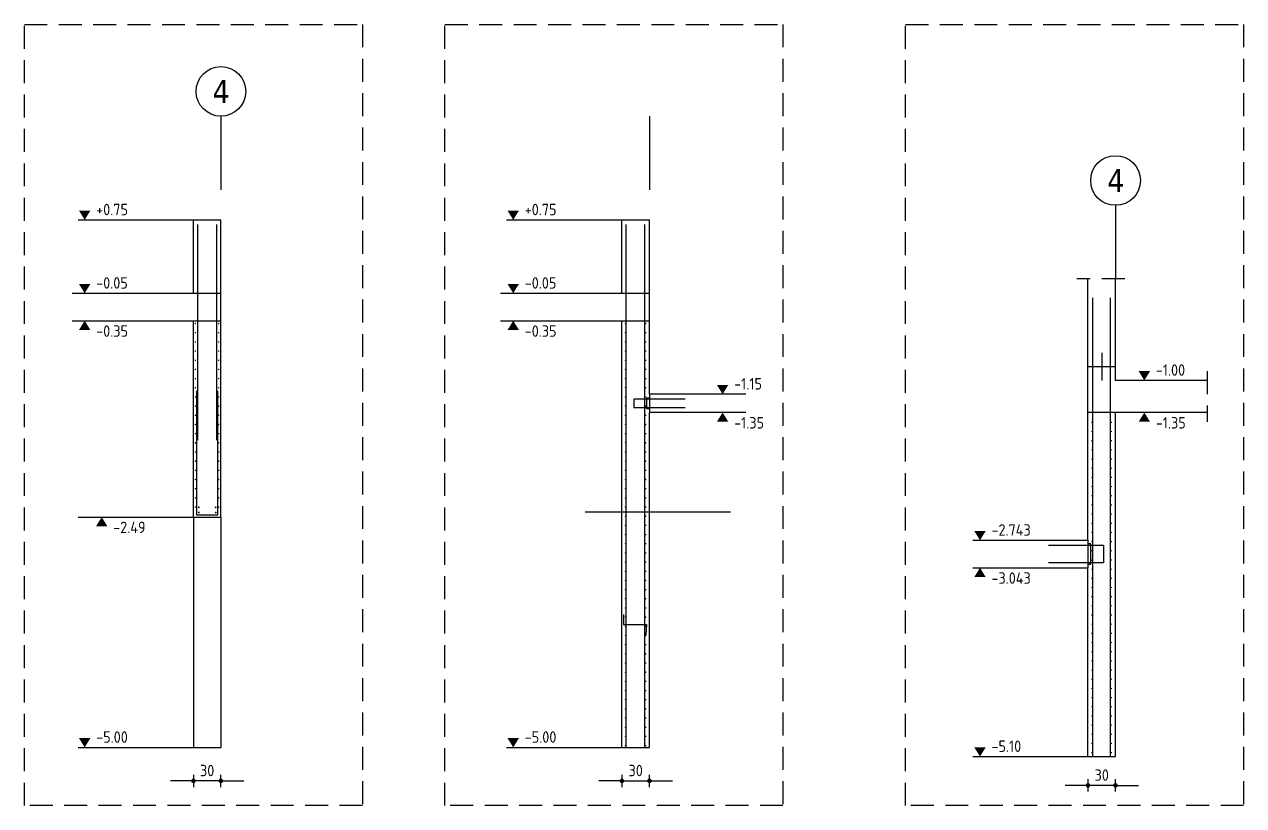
# Model space of a CAD drawing. Extents: x -9.7 to 84.9, y -22.5 to 53.6.
# Drawn here: x 41.63 to 54.92, y 45.04 to 53.56 of the extents above; entities that cross this region are included whole.
import ezdxf

# ---------------------------------------------------------------- set-up
doc = ezdxf.new("R2010")
doc.units = 0
doc.header["$LTSCALE"] = 0.5
for name, pattern in [('AUSGEZOGEN', [1000.01, 1000, 0.01]), ('DASHED', [0.75, 0.5, -0.25]), ('STRICHLINIE', [0.75, 0.5, -0.25])]:
    doc.linetypes.add(name, pattern=pattern)
for name, color, linetype in [('ACHSEN', 7, 'Continuous'), ('AFB', 7, 'Continuous'), ('AFU', 7, 'Continuous'), ('BETON', 7, 'Continuous'), ('DETAIL', 7, 'Continuous'), ('HBT', 7, 'Continuous'), ('HILFE', 7, 'Continuous'), ('koten', 7, 'Continuous'), ('MASSE', 7, 'Continuous'), ('OBJEKT', 7, 'Continuous'), ('RND', 7, 'Continuous'), ('RND 1', 7, 'Continuous'), ('SFP_Achsen', 7, 'Continuous')]:
    doc.layers.add(name, color=color, linetype=linetype)
doc.layers.add('NOPLOT', color=7, linetype='Continuous', plot=False)
doc.styles.add('helv', font='tahoma.ttf')
doc.styles.add('txt', font='isocp.shx')
doc.linetypes.add('AFU_50K', pattern='A,0.15,["/",Standard,S=0.2,R=0,X=-0.01,Y=-0.1],0.07,["/",Standard,S=0.2,R=0,X=-0.01,Y=-0.1],0.15', length=0.37)
doc.linetypes.add('AFU_50M', pattern='A,0.45,["/",Standard,S=0.2,R=0,X=-0.01,Y=-0.1],0.07,["/",Standard,S=0.2,R=0,X=-0.01,Y=-0.1],0.45', length=0.97)
doc.dimstyles.new('DOT_I', dxfattribs={"dimscale": 0.5, "dimtxt": 0.25, "dimasz": 0.25, "dimexe": 0.1, "dimexo": 0.3, "dimgap": 0.1, "dimtad": 1, "dimdec": 3, "dimzin": 3, "dimtxsty": 'txt', "dimblk": 'DOT', "dimblk1": 'DOT', "dimblk2": 'DOT', "dimsah": 1, "dimcen": 0.1, "dimse1": 1, "dimse2": 1, "dimazin": 0, "dimtfac": 1, "dimtdec": 4, "dimtix": 1, "dimtmove": 2, "dimatfit": 3, "dimfxl": 0, "dimtvp": 1, "dimtolj": 1, "dimtzin": 0, "dimarcsym": 0})

# ---------------------------------------------------------------- blocks, each defined once
blk = doc.blocks.new('okrd_o')
at = {"layer": 'koten', "color": 7, "linetype": 'Continuous'}
blk.add_solid([(-0.125, 0.202), (0.125, 0.202), (0, 0)], dxfattribs=at)
at = {"layer": 'koten', "style": 'txt'}
blk.add_attdef('OKRD', (0.25, 0.1), '', height=0.25, dxfattribs=at)
blk = doc.blocks.new('okrd_u')
at = {"layer": 'koten', "color": 7, "linetype": 'Continuous'}
blk.add_solid([(-0.125, -0.202), (0.125, -0.202), (0, 0)], dxfattribs=at)
at = {"layer": 'koten', "style": 'txt'}
blk.add_attdef('OKRD', (0.25, -0.35), '', height=0.25, dxfattribs=at)
blk = doc.blocks.new('DOT')
at = {"layer": 'MASSE', "color": 7, "linetype": 'Continuous'}
for p, q in [((0, 0), (-1, 0)), ((0, 0.54), (0, -0.54))]:
    blk.add_line(p, q, dxfattribs=at)
at = {"layer": 'MASSE', "color": 7, "linetype": 'Continuous', "const_width": 0.2}
blk.add_lwpolyline([(-0.1, 0, 1), (0.1, 0, 1)], format="xyb", close=True, dxfattribs=at)
blk = doc.blocks.new('*D26')
at = {"layer": 'Defpoints', "color": 0, "linetype": 'AUSGEZOGEN', "transparency": 16777216}
for p in [(43.476, 45.314), (43.476, 45.314), (43.776, 45.314)]:
    blk.add_point(p, dxfattribs=at)
at = {"layer": 'MASSE', "color": 0, "linetype": 'AUSGEZOGEN', "lineweight": -2, "transparency": 16777216}
for p, q in [((43.351, 45.314), (43.226, 45.314)), ((43.776, 45.314), (43.476, 45.314)), ((43.901, 45.314), (44.026, 45.314))]:
    blk.add_line(p, q, dxfattribs=at)
at = {"layer": 'MASSE', "color": 0, "linetype": 'AUSGEZOGEN', "lineweight": -2, "transparency": 16777216, "xscale": 0.125, "yscale": 0.125, "zscale": 0.125}
blk.add_blockref('DOT', (43.476, 45.314), dxfattribs=at)
at = {"layer": 'MASSE', "color": 0, "linetype": 'AUSGEZOGEN', "lineweight": -2, "transparency": 16777216, "xscale": 0.125, "yscale": 0.125, "zscale": 0.125, "rotation": 180}
blk.add_blockref('DOT', (43.776, 45.314), dxfattribs=at)
at = {"layer": 'MASSE', "color": 0, "linetype": 'AUSGEZOGEN', "transparency": 16777216, "insert": (43.626, 45.427), "char_height": 0.125, "attachment_point": 5, "style": 'txt'}
blk.add_mtext('\\A1;30', dxfattribs=at)
blk = doc.blocks.new('*D27')
at = {"layer": 'Defpoints', "color": 0, "linetype": 'AUSGEZOGEN', "transparency": 16777216}
for p in [(48.146, 45.314), (48.446, 45.314), (48.446, 45.314)]:
    blk.add_point(p, dxfattribs=at)
at = {"layer": 'MASSE', "color": 0, "linetype": 'AUSGEZOGEN', "lineweight": -2, "transparency": 16777216}
for p, q in [((48.021, 45.314), (47.896, 45.314)), ((48.146, 45.314), (48.446, 45.314)), ((48.571, 45.314), (48.696, 45.314))]:
    blk.add_line(p, q, dxfattribs=at)
at = {"layer": 'MASSE', "color": 0, "linetype": 'AUSGEZOGEN', "lineweight": -2, "transparency": 16777216, "xscale": 0.125, "yscale": 0.125, "zscale": 0.125}
blk.add_blockref('DOT', (48.146, 45.314), dxfattribs=at)
at = {"layer": 'MASSE', "color": 0, "linetype": 'AUSGEZOGEN', "lineweight": -2, "transparency": 16777216, "xscale": 0.125, "yscale": 0.125, "zscale": 0.125, "rotation": 180}
blk.add_blockref('DOT', (48.446, 45.314), dxfattribs=at)
at = {"layer": 'MASSE', "color": 0, "linetype": 'AUSGEZOGEN', "transparency": 16777216, "insert": (48.296, 45.427), "char_height": 0.125, "attachment_point": 5, "style": 'txt'}
blk.add_mtext('\\A1;30', dxfattribs=at)
blk = doc.blocks.new('*D28')
at = {"layer": 'Defpoints', "color": 0, "linetype": 'AUSGEZOGEN', "transparency": 16777216}
for p in [(53.225, 45.265), (53.225, 45.265), (53.525, 45.265)]:
    blk.add_point(p, dxfattribs=at)
at = {"layer": 'MASSE', "color": 0, "linetype": 'AUSGEZOGEN', "lineweight": -2, "transparency": 16777216}
for p, q in [((53.1, 45.265), (52.975, 45.265)), ((53.525, 45.265), (53.225, 45.265)), ((53.65, 45.265), (53.775, 45.265))]:
    blk.add_line(p, q, dxfattribs=at)
at = {"layer": 'MASSE', "color": 0, "linetype": 'AUSGEZOGEN', "lineweight": -2, "transparency": 16777216, "xscale": 0.125, "yscale": 0.125, "zscale": 0.125}
blk.add_blockref('DOT', (53.225, 45.265), dxfattribs=at)
at = {"layer": 'MASSE', "color": 0, "linetype": 'AUSGEZOGEN', "lineweight": -2, "transparency": 16777216, "xscale": 0.125, "yscale": 0.125, "zscale": 0.125, "rotation": 180}
blk.add_blockref('DOT', (53.525, 45.265), dxfattribs=at)
at = {"layer": 'MASSE', "color": 0, "linetype": 'AUSGEZOGEN', "transparency": 16777216, "insert": (53.375, 45.377), "char_height": 0.125, "attachment_point": 5, "style": 'txt'}
blk.add_mtext('\\A1;30', dxfattribs=at)

msp = doc.modelspace()

# ---------------------------------------------------------------- linework, layer by layer
at = {"layer": 'ACHSEN', "color": 140, "linetype": 'AUSGEZOGEN'}
for p, q in [((43.7759, 52.5583), (43.7759, 51.7558)), ((48.446, 52.5583), (48.446, 51.7558)), ((53.525, 51.5872), (53.525, 50.7847))]:
    msp.add_line(p, q, dxfattribs=at)
at = {"layer": 'AFB', "color": 1, "linetype": 'AUSGEZOGEN'}
msp.add_line((53.375, 49.9791), (53.375, 49.6791), dxfattribs=at)
at = {"layer": 'AFU', "color": 8, "linetype": 'AFU_50K'}
for p, q in [((43.4759, 50.6291), (43.7759, 50.6291)), ((48.146, 50.6291), (48.446, 50.6291)), ((43.4759, 50.3291), (43.7759, 50.3291)), ((48.146, 50.3291), (48.446, 50.3291)), ((48.446, 49.5291), (48.446, 49.3291)), ((53.525, 49.3291), (53.225, 49.3291)), ((53.225, 47.9365), (53.225, 47.6365)), ((48.146, 45.6791), (48.446, 45.6791)), ((53.225, 45.5791), (53.525, 45.5791))]:
    msp.add_line(p, q, dxfattribs=at)
at = {"layer": 'AFU', "color": 8, "linetype": 'AFU_50M'}
msp.add_line((53.225, 49.8291), (53.525, 49.8291), dxfattribs=at)
at = {"layer": 'BETON', "color": 6, "linetype": 'AUSGEZOGEN'}
for p, q in [((43.4759, 51.4291), (43.7759, 51.4291)), ((43.4759, 50.6291), (43.4759, 51.4291)), ((43.7759, 48.1891), (43.7759, 51.4291)), ((48.146, 51.4291), (48.446, 51.4291)), ((48.146, 50.6291), (48.146, 51.4291)), ((48.446, 49.5291), (48.446, 51.4291)), ((53.225, 47.9365), (53.225, 50.7847)), ((53.525, 49.6791), (53.525, 50.7847)), ((42.1533, 50.6291), (43.4759, 50.6291)), ((46.8234, 50.6291), (48.146, 50.6291)), ((42.1533, 50.3291), (43.4759, 50.3291)), ((43.4759, 48.1891), (43.4759, 50.3291)), ((46.8234, 50.3291), (48.146, 50.3291)), ((48.146, 45.6791), (48.146, 50.3291)), ((54.525, 49.6791), (53.525, 49.6791)), ((49.4952, 49.5291), (48.446, 49.5291)), ((49.4952, 49.3291), (48.446, 49.3291)), ((48.446, 45.6791), (48.446, 49.3291)), ((53.525, 45.5791), (53.525, 49.3291)), ((54.525, 49.3291), (53.525, 49.3291)), ((43.4759, 48.1891), (43.7759, 48.1891)), ((51.9686, 47.9365), (53.225, 47.9365)), ((51.9686, 47.6365), (53.225, 47.6365)), ((53.225, 45.5791), (53.225, 47.6361))]:
    msp.add_line(p, q, dxfattribs=at)
at = {"layer": 'DETAIL', "color": 102, "linetype": 'STRICHLINIE'}
for points in [[(41.6343, 45.0443), (41.6343, 53.5594), (45.3186, 53.5594), (45.3186, 45.0443)], [(46.2167, 45.0443), (46.2167, 53.5594), (49.901, 53.5594), (49.901, 45.0443)], [(51.2366, 45.0443), (51.2366, 53.5594), (54.9209, 53.5594), (54.9209, 45.0443)]]:
    msp.add_lwpolyline(points, close=True, dxfattribs=at)
at = {"layer": 'HBT', "color": 1, "linetype": 'AUSGEZOGEN'}
for points in [[(48.836, 49.4741), (48.446, 49.4741), (48.276, 49.4741), (48.276, 49.3841), (48.446, 49.3841), (48.836, 49.3841)], [(52.795, 47.8815), (53.225, 47.8815), (53.395, 47.8815), (53.395, 47.6915), (53.225, 47.6915), (52.795, 47.6915)]]:
    msp.add_lwpolyline(points, dxfattribs=at)
at = {"layer": 'HBT', "color": 102, "linetype": 'AUSGEZOGEN'}
for points in [[(48.446, 49.4901), (48.446, 49.3681), (48.416, 49.3681), (48.416, 49.4901)], [(53.225, 47.8975), (53.225, 47.6755), (53.255, 47.6755), (53.255, 47.8975)]]:
    msp.add_lwpolyline(points, close=True, dxfattribs=at)
at = {"layer": 'HILFE', "color": 102, "linetype": 'AUSGEZOGEN'}
for p, q in [((42.2194, 51.4291), (43.4759, 51.4291)), ((46.8896, 51.4291), (48.146, 51.4291)), ((42.2194, 48.1891), (43.4759, 48.1891)), ((42.2194, 45.6791), (43.4759, 45.6791)), ((46.8896, 45.6791), (48.146, 45.6791)), ((51.9686, 45.5791), (53.225, 45.5791))]:
    msp.add_line(p, q, dxfattribs=at)
at = {"layer": 'HILFE', "color": 102, "linetype": 'DASHED'}
for p, q in [((53.625, 50.7847), (53.103, 50.7847)), ((54.525, 49.7791), (54.525, 49.2291))]:
    msp.add_line(p, q, dxfattribs=at)
at = {"layer": 'NOPLOT', "color": 191, "linetype": 'AUSGEZOGEN'}
msp.add_line((47.7448, 48.2466), (49.3277, 48.2466), dxfattribs=at)
at = {"layer": 'OBJEKT', "color": 7, "linetype": 'AUSGEZOGEN'}
for p, q in [((43.4759, 48.1891), (43.4759, 45.6791)), ((43.7759, 48.1891), (43.7759, 45.6791)), ((43.4759, 45.6791), (43.7759, 45.6791))]:
    msp.add_line(p, q, dxfattribs=at)
at = {"layer": 'RND', "color": 1, "linetype": 'AUSGEZOGEN'}
for points in [[(43.5238, 49.0291), (43.5238, 51.3791)], [(43.7302, 49.0291), (43.7302, 51.3791)], [(48.1939, 45.6791), (48.1939, 51.3791)], [(48.3965, 45.6791), (48.3965, 51.3791)], [(53.278, 45.5791), (53.278, 50.5791)], [(53.472, 45.5791), (53.472, 50.5791)], [(43.5109, 49.5641), (43.5109, 48.2141), (43.7409, 48.2141), (43.7409, 49.5641)]]:
    msp.add_lwpolyline(points, dxfattribs=at)
at = {"layer": 'RND', "color": 7, "linetype": 'AUSGEZOGEN'}
for points, const_width in [([(43.4943, 50.2986, 1), (43.5023, 50.2986, 1)], 0.008), ([(43.7473, 50.2986, 1), (43.7553, 50.2986, 1)], 0.008), ([(48.1809, 50.2986, 1), (48.1889, 50.2986, 1)], 0.008), ([(48.4015, 50.2986, 1), (48.4095, 50.2986, 1)], 0.008), ([(43.4943, 50.1986, 1), (43.5023, 50.1986, 1)], 0.008), ([(43.4943, 50.0986, 1), (43.5023, 50.0986, 1)], 0.008), ([(43.7473, 50.1986, 1), (43.7553, 50.1986, 1)], 0.008), ([(43.7473, 50.0986, 1), (43.7553, 50.0986, 1)], 0.008), ([(48.1809, 50.1986, 1), (48.1889, 50.1986, 1)], 0.008), ([(48.1809, 50.0986, 1), (48.1889, 50.0986, 1)], 0.008), ([(48.4015, 50.1986, 1), (48.4095, 50.1986, 1)], 0.008), ([(48.4015, 50.0986, 1), (48.4095, 50.0986, 1)], 0.008), ([(43.4943, 49.9986, 1), (43.5023, 49.9986, 1)], 0.008), ([(43.7473, 49.9986, 1), (43.7553, 49.9986, 1)], 0.008), ([(48.1809, 49.9986, 1), (48.1889, 49.9986, 1)], 0.008), ([(48.4015, 49.9986, 1), (48.4095, 49.9986, 1)], 0.008), ([(43.4943, 49.8986, 1), (43.5023, 49.8986, 1)], 0.008), ([(43.7473, 49.8986, 1), (43.7553, 49.8986, 1)], 0.008), ([(48.1809, 49.8986, 1), (48.1889, 49.8986, 1)], 0.008), ([(48.4015, 49.8986, 1), (48.4095, 49.8986, 1)], 0.008), ([(43.4943, 49.7986, 1), (43.5023, 49.7986, 1)], 0.008), ([(43.4943, 49.6986, 1), (43.5023, 49.6986, 1)], 0.008), ([(43.7473, 49.7986, 1), (43.7553, 49.7986, 1)], 0.008), ([(43.7473, 49.6986, 1), (43.7553, 49.6986, 1)], 0.008), ([(48.1809, 49.7986, 1), (48.1889, 49.7986, 1)], 0.008), ([(48.1809, 49.6986, 1), (48.1889, 49.6986, 1)], 0.008), ([(48.4015, 49.7986, 1), (48.4095, 49.7986, 1)], 0.008), ([(48.4015, 49.6986, 1), (48.4095, 49.6986, 1)], 0.008), ([(43.4943, 49.5986, 1), (43.5023, 49.5986, 1)], 0.008), ([(43.7473, 49.5986, 1), (43.7553, 49.5986, 1)], 0.008), ([(48.1809, 49.5986, 1), (48.1889, 49.5986, 1)], 0.008), ([(48.4015, 49.5986, 1), (48.4095, 49.5986, 1)], 0.008), ([(43.4943, 49.4986, 1), (43.5023, 49.4986, 1)], 0.008), ([(43.7473, 49.4986, 1), (43.7553, 49.4986, 1)], 0.008), ([(48.1809, 49.4986, 1), (48.1889, 49.4986, 1)], 0.008), ([(48.4015, 49.4986, 1), (48.4095, 49.4986, 1)], 0.008), ([(43.4943, 49.3986, 1), (43.5023, 49.3986, 1)], 0.008), ([(43.4943, 49.2986, 1), (43.5023, 49.2986, 1)], 0.008), ([(43.7473, 49.3986, 1), (43.7553, 49.3986, 1)], 0.008), ([(43.7473, 49.2986, 1), (43.7553, 49.2986, 1)], 0.008), ([(48.1809, 49.3986, 1), (48.1889, 49.3986, 1)], 0.008), ([(48.1809, 49.2986, 1), (48.1889, 49.2986, 1)], 0.008), ([(48.4015, 49.3986, 1), (48.4095, 49.3986, 1)], 0.008), ([(48.4015, 49.2986, 1), (48.4095, 49.2986, 1)], 0.008), ([(43.4943, 49.1986, 1), (43.5023, 49.1986, 1)], 0.008), ([(43.7473, 49.1986, 1), (43.7553, 49.1986, 1)], 0.008), ([(48.1809, 49.1986, 1), (48.1889, 49.1986, 1)], 0.008), ([(48.4015, 49.1986, 1), (48.4095, 49.1986, 1)], 0.008), ([(53.2635, 49.2218, 1), (53.2705, 49.2218, 1)], 0.007), ([(53.4771, 49.2218, 1), (53.4841, 49.2218, 1)], 0.007), ([(43.4943, 49.0986, 1), (43.5023, 49.0986, 1)], 0.008), ([(43.7473, 49.0986, 1), (43.7553, 49.0986, 1)], 0.008), ([(48.1809, 49.0986, 1), (48.1889, 49.0986, 1)], 0.008), ([(48.4015, 49.0986, 1), (48.4095, 49.0986, 1)], 0.008), ([(53.2635, 49.1218, 1), (53.2705, 49.1218, 1)], 0.007), ([(53.2635, 49.0218, 1), (53.2705, 49.0218, 1)], 0.007), ([(53.4771, 49.1218, 1), (53.4841, 49.1218, 1)], 0.007), ([(53.4771, 49.0218, 1), (53.4841, 49.0218, 1)], 0.007), ([(43.4943, 48.9986, 1), (43.5023, 48.9986, 1)], 0.008), ([(43.4943, 48.8986, 1), (43.5023, 48.8986, 1)], 0.008), ([(43.7473, 48.9986, 1), (43.7553, 48.9986, 1)], 0.008), ([(43.7473, 48.8986, 1), (43.7553, 48.8986, 1)], 0.008), ([(48.1809, 48.9986, 1), (48.1889, 48.9986, 1)], 0.008), ([(48.1809, 48.8986, 1), (48.1889, 48.8986, 1)], 0.008), ([(48.4015, 48.9986, 1), (48.4095, 48.9986, 1)], 0.008), ([(48.4015, 48.8986, 1), (48.4095, 48.8986, 1)], 0.008), ([(53.2635, 48.9218, 1), (53.2705, 48.9218, 1)], 0.007), ([(53.4771, 48.9218, 1), (53.4841, 48.9218, 1)], 0.007), ([(43.4943, 48.7986, 1), (43.5023, 48.7986, 1)], 0.008), ([(43.7473, 48.7986, 1), (43.7553, 48.7986, 1)], 0.008), ([(48.1809, 48.7986, 1), (48.1889, 48.7986, 1)], 0.008), ([(48.4015, 48.7986, 1), (48.4095, 48.7986, 1)], 0.008), ([(53.2635, 48.8218, 1), (53.2705, 48.8218, 1)], 0.007), ([(53.4771, 48.8218, 1), (53.4841, 48.8218, 1)], 0.007), ([(43.4943, 48.6986, 1), (43.5023, 48.6986, 1)], 0.008), ([(43.7473, 48.6986, 1), (43.7553, 48.6986, 1)], 0.008), ([(48.1809, 48.6986, 1), (48.1889, 48.6986, 1)], 0.008), ([(48.4015, 48.6986, 1), (48.4095, 48.6986, 1)], 0.008), ([(53.2635, 48.7218, 1), (53.2705, 48.7218, 1)], 0.007), ([(53.4771, 48.7218, 1), (53.4841, 48.7218, 1)], 0.007), ([(43.4943, 48.5986, 1), (43.5023, 48.5986, 1)], 0.008), ([(43.4943, 48.4986, 1), (43.5023, 48.4986, 1)], 0.008), ([(43.7473, 48.5986, 1), (43.7553, 48.5986, 1)], 0.008), ([(43.7473, 48.4986, 1), (43.7553, 48.4986, 1)], 0.008), ([(48.1809, 48.5986, 1), (48.1889, 48.5986, 1)], 0.008), ([(48.1809, 48.4986, 1), (48.1889, 48.4986, 1)], 0.008), ([(48.4015, 48.5986, 1), (48.4095, 48.5986, 1)], 0.008), ([(48.4015, 48.4986, 1), (48.4095, 48.4986, 1)], 0.008), ([(53.2635, 48.6218, 1), (53.2705, 48.6218, 1)], 0.007), ([(53.2635, 48.5218, 1), (53.2705, 48.5218, 1)], 0.007), ([(53.4771, 48.6218, 1), (53.4841, 48.6218, 1)], 0.007), ([(53.4771, 48.5218, 1), (53.4841, 48.5218, 1)], 0.007), ([(43.4943, 48.3986, 1), (43.5023, 48.3986, 1)], 0.008), ([(43.7473, 48.3986, 1), (43.7553, 48.3986, 1)], 0.008), ([(48.1809, 48.3986, 1), (48.1889, 48.3986, 1)], 0.008), ([(48.4015, 48.3986, 1), (48.4095, 48.3986, 1)], 0.008), ([(53.2635, 48.4218, 1), (53.2705, 48.4218, 1)], 0.007), ([(53.4771, 48.4218, 1), (53.4841, 48.4218, 1)], 0.007), ([(43.4943, 48.2986, 1), (43.5023, 48.2986, 1)], 0.008), ([(43.5311, 48.2955, 1), (43.5411, 48.2955, 1)], 0.01), ([(43.5311, 48.239, 1), (43.5411, 48.239, 1)], 0.01), ([(43.7143, 48.2955, 1), (43.7243, 48.2955, 1)], 0.01), ([(43.7143, 48.239, 1), (43.7243, 48.239, 1)], 0.01), ([(43.7473, 48.2986, 1), (43.7553, 48.2986, 1)], 0.008), ([(48.1809, 48.2986, 1), (48.1889, 48.2986, 1)], 0.008), ([(48.4015, 48.2986, 1), (48.4095, 48.2986, 1)], 0.008), ([(53.2635, 48.3218, 1), (53.2705, 48.3218, 1)], 0.007), ([(53.4771, 48.3218, 1), (53.4841, 48.3218, 1)], 0.007), ([(48.1809, 48.1986, 1), (48.1889, 48.1986, 1)], 0.008), ([(48.1809, 48.0986, 1), (48.1889, 48.0986, 1)], 0.008), ([(48.4015, 48.1986, 1), (48.4095, 48.1986, 1)], 0.008), ([(48.4015, 48.0986, 1), (48.4095, 48.0986, 1)], 0.008), ([(53.2635, 48.2218, 1), (53.2705, 48.2218, 1)], 0.007), ([(53.2635, 48.1218, 1), (53.2705, 48.1218, 1)], 0.007), ([(53.4771, 48.2218, 1), (53.4841, 48.2218, 1)], 0.007), ([(53.4771, 48.1218, 1), (53.4841, 48.1218, 1)], 0.007), ([(48.1809, 47.9986, 1), (48.1889, 47.9986, 1)], 0.008), ([(48.4015, 47.9986, 1), (48.4095, 47.9986, 1)], 0.008), ([(53.2635, 48.0218, 1), (53.2705, 48.0218, 1)], 0.007), ([(53.4771, 48.0218, 1), (53.4841, 48.0218, 1)], 0.007), ([(48.1809, 47.8986, 1), (48.1889, 47.8986, 1)], 0.008), ([(48.4015, 47.8986, 1), (48.4095, 47.8986, 1)], 0.008), ([(53.2635, 47.9218, 1), (53.2705, 47.9218, 1)], 0.007), ([(53.4771, 47.9218, 1), (53.4841, 47.9218, 1)], 0.007), ([(48.1809, 47.7986, 1), (48.1889, 47.7986, 1)], 0.008), ([(48.1809, 47.6986, 1), (48.1889, 47.6986, 1)], 0.008), ([(48.4015, 47.7986, 1), (48.4095, 47.7986, 1)], 0.008), ([(48.4015, 47.6986, 1), (48.4095, 47.6986, 1)], 0.008), ([(53.2635, 47.8218, 1), (53.2705, 47.8218, 1)], 0.007), ([(53.2635, 47.7218, 1), (53.2705, 47.7218, 1)], 0.007), ([(53.4771, 47.8218, 1), (53.4841, 47.8218, 1)], 0.007), ([(53.4771, 47.7218, 1), (53.4841, 47.7218, 1)], 0.007), ([(48.1809, 47.5986, 1), (48.1889, 47.5986, 1)], 0.008), ([(48.4015, 47.5986, 1), (48.4095, 47.5986, 1)], 0.008), ([(53.2635, 47.6218, 1), (53.2705, 47.6218, 1)], 0.007), ([(53.4771, 47.6218, 1), (53.4841, 47.6218, 1)], 0.007), ([(48.1809, 47.4986, 1), (48.1889, 47.4986, 1)], 0.008), ([(48.4015, 47.4986, 1), (48.4095, 47.4986, 1)], 0.008), ([(53.2635, 47.5218, 1), (53.2705, 47.5218, 1)], 0.007), ([(53.4771, 47.5218, 1), (53.4841, 47.5218, 1)], 0.007), ([(48.1809, 47.3986, 1), (48.1889, 47.3986, 1)], 0.008), ([(48.1809, 47.2986, 1), (48.1889, 47.2986, 1)], 0.008), ([(48.4015, 47.3986, 1), (48.4095, 47.3986, 1)], 0.008), ([(48.4015, 47.2986, 1), (48.4095, 47.2986, 1)], 0.008), ([(53.2635, 47.4218, 1), (53.2705, 47.4218, 1)], 0.007), ([(53.2635, 47.3218, 1), (53.2705, 47.3218, 1)], 0.007), ([(53.4771, 47.4218, 1), (53.4841, 47.4218, 1)], 0.007), ([(53.4771, 47.3218, 1), (53.4841, 47.3218, 1)], 0.007), ([(48.1809, 47.1986, 1), (48.1889, 47.1986, 1)], 0.008), ([(48.4015, 47.1986, 1), (48.4095, 47.1986, 1)], 0.008), ([(53.2635, 47.2218, 1), (53.2705, 47.2218, 1)], 0.007), ([(53.4771, 47.2218, 1), (53.4841, 47.2218, 1)], 0.007), ([(48.1809, 47.0986, 1), (48.1889, 47.0986, 1)], 0.008), ([(48.4015, 47.0986, 1), (48.4095, 47.0986, 1)], 0.008), ([(53.2635, 47.1218, 1), (53.2705, 47.1218, 1)], 0.007), ([(53.4771, 47.1218, 1), (53.4841, 47.1218, 1)], 0.007), ([(48.1809, 46.9986, 1), (48.1889, 46.9986, 1)], 0.008), ([(48.1809, 46.8986, 1), (48.1889, 46.8986, 1)], 0.008), ([(48.4015, 46.9986, 1), (48.4095, 46.9986, 1)], 0.008), ([(48.4015, 46.8986, 1), (48.4095, 46.8986, 1)], 0.008), ([(53.2635, 47.0218, 1), (53.2705, 47.0218, 1)], 0.007), ([(53.2635, 46.9218, 1), (53.2705, 46.9218, 1)], 0.007), ([(53.4771, 47.0218, 1), (53.4841, 47.0218, 1)], 0.007), ([(53.4771, 46.9218, 1), (53.4841, 46.9218, 1)], 0.007), ([(48.1809, 46.7986, 1), (48.1889, 46.7986, 1)], 0.008), ([(48.4015, 46.7986, 1), (48.4095, 46.7986, 1)], 0.008), ([(53.2635, 46.8218, 1), (53.2705, 46.8218, 1)], 0.007), ([(53.4771, 46.8218, 1), (53.4841, 46.8218, 1)], 0.007), ([(48.1809, 46.6986, 1), (48.1889, 46.6986, 1)], 0.008), ([(48.4015, 46.6986, 1), (48.4095, 46.6986, 1)], 0.008), ([(53.2635, 46.7218, 1), (53.2705, 46.7218, 1)], 0.007), ([(53.4771, 46.7218, 1), (53.4841, 46.7218, 1)], 0.007), ([(48.1809, 46.5986, 1), (48.1889, 46.5986, 1)], 0.008), ([(48.1809, 46.4986, 1), (48.1889, 46.4986, 1)], 0.008), ([(48.4015, 46.5986, 1), (48.4095, 46.5986, 1)], 0.008), ([(48.4015, 46.4986, 1), (48.4095, 46.4986, 1)], 0.008), ([(53.2635, 46.6218, 1), (53.2705, 46.6218, 1)], 0.007), ([(53.2635, 46.5218, 1), (53.2705, 46.5218, 1)], 0.007), ([(53.4771, 46.6218, 1), (53.4841, 46.6218, 1)], 0.007), ([(53.4771, 46.5218, 1), (53.4841, 46.5218, 1)], 0.007), ([(48.1809, 46.3986, 1), (48.1889, 46.3986, 1)], 0.008), ([(48.4015, 46.3986, 1), (48.4095, 46.3986, 1)], 0.008), ([(53.2635, 46.4218, 1), (53.2705, 46.4218, 1)], 0.007), ([(53.4771, 46.4218, 1), (53.4841, 46.4218, 1)], 0.007), ([(48.1809, 46.2986, 1), (48.1889, 46.2986, 1)], 0.008), ([(48.4015, 46.2986, 1), (48.4095, 46.2986, 1)], 0.008), ([(53.2635, 46.3218, 1), (53.2705, 46.3218, 1)], 0.007), ([(53.4771, 46.3218, 1), (53.4841, 46.3218, 1)], 0.007), ([(48.1809, 46.1986, 1), (48.1889, 46.1986, 1)], 0.008), ([(48.1809, 46.0986, 1), (48.1889, 46.0986, 1)], 0.008), ([(48.4015, 46.1986, 1), (48.4095, 46.1986, 1)], 0.008), ([(48.4015, 46.0986, 1), (48.4095, 46.0986, 1)], 0.008), ([(53.2635, 46.2218, 1), (53.2705, 46.2218, 1)], 0.007), ([(53.2635, 46.1218, 1), (53.2705, 46.1218, 1)], 0.007), ([(53.4771, 46.2218, 1), (53.4841, 46.2218, 1)], 0.007), ([(53.4771, 46.1218, 1), (53.4841, 46.1218, 1)], 0.007), ([(48.1809, 45.9986, 1), (48.1889, 45.9986, 1)], 0.008), ([(48.4015, 45.9986, 1), (48.4095, 45.9986, 1)], 0.008), ([(53.2635, 46.0218, 1), (53.2705, 46.0218, 1)], 0.007), ([(53.4771, 46.0218, 1), (53.4841, 46.0218, 1)], 0.007), ([(48.1809, 45.8986, 1), (48.1889, 45.8986, 1)], 0.008), ([(48.4015, 45.8986, 1), (48.4095, 45.8986, 1)], 0.008), ([(53.2635, 45.9218, 1), (53.2705, 45.9218, 1)], 0.007), ([(53.4771, 45.9218, 1), (53.4841, 45.9218, 1)], 0.007), ([(48.1809, 45.7986, 1), (48.1889, 45.7986, 1)], 0.008), ([(48.1809, 45.6986, 1), (48.1889, 45.6986, 1)], 0.008), ([(48.4015, 45.7986, 1), (48.4095, 45.7986, 1)], 0.008), ([(48.4015, 45.6986, 1), (48.4095, 45.6986, 1)], 0.008), ([(53.2635, 45.8218, 1), (53.2705, 45.8218, 1)], 0.007), ([(53.2635, 45.7218, 1), (53.2705, 45.7218, 1)], 0.007), ([(53.4771, 45.8218, 1), (53.4841, 45.8218, 1)], 0.007), ([(53.4771, 45.7218, 1), (53.4841, 45.7218, 1)], 0.007), ([(53.2635, 45.6218, 1), (53.2705, 45.6218, 1)], 0.007), ([(53.4771, 45.6218, 1), (53.4841, 45.6218, 1)], 0.007)]:
    msp.add_lwpolyline(points, format="xyb", close=True, dxfattribs=dict(at, const_width=const_width))
at = {"layer": 'RND 1', "color": 1, "linetype": 'AUSGEZOGEN'}
msp.add_lwpolyline([(48.1647, 47.1271), (48.1647, 47.0171), (48.4147, 47.0171), (48.4051, 46.9075)], dxfattribs=at)
at = {"layer": 'SFP_Achsen', "color": 7, "linetype": 'AUSGEZOGEN'}
for centre in [(43.7759, 52.8288), (53.525, 51.8577)]:
    msp.add_circle(centre, 0.2705, dxfattribs=at)

# ---------------------------------------------------------------- block references
at = {"layer": 'koten', "color": 7, "linetype": 'AUSGEZOGEN', "xscale": 0.5, "yscale": 0.5, "zscale": 0.5}
for name, p, values in [('okrd_o', (42.2914, 51.4291), {'OKRD': '+0.75'}), ('okrd_o', (46.9616, 51.4291), {'OKRD': '+0.75'}), ('okrd_o', (53.8389, 49.6791), {'OKRD': '-1.00'}), ('okrd_o', (49.2434, 49.5291), {'OKRD': '-1.15'}), ('okrd_u', (49.2434, 49.3291), {'OKRD': '-1.35'}), ('okrd_u', (53.8389, 49.3291), {'OKRD': '-1.35'}), ('okrd_u', (42.477, 48.1891), {'OKRD': '-2.49'}), ('okrd_o', (52.048, 47.9365), {'OKRD': '-2.743'}), ('okrd_o', (42.2914, 45.6791), {'OKRD': '-5.00'}), ('okrd_o', (46.9616, 45.6791), {'OKRD': '-5.00'}), ('okrd_o', (52.048, 45.5791), {'OKRD': '-5.10'})]:
    msp.add_blockref(name, p, dxfattribs=at).add_auto_attribs(values)
at = {"layer": 'koten', "color": 7, "linetype": 'AUSGEZOGEN'}
ref = msp.add_blockref('okrd_o', (42.2914, 50.6291), dxfattribs=dict(at, xscale=0.5, yscale=0.5, zscale=0.5))
ref.add_attrib('OKRD', '-0.05', (42.4164, 50.6791), dxfattribs={"layer": '0', "color": 0, "linetype": 'ByBlock', "height": 0.125, "style": 'txt'})
ref = msp.add_blockref('okrd_o', (46.9616, 50.6291), dxfattribs=dict(at, xscale=0.5, yscale=0.5, zscale=0.5))
ref.add_attrib('OKRD', '-0.05', (47.0866, 50.6791), dxfattribs={"layer": '0', "color": 0, "linetype": 'ByBlock', "height": 0.125, "style": 'txt'})
ref = msp.add_blockref('okrd_u', (42.2914, 50.3291), dxfattribs=dict(at, xscale=0.5, yscale=0.5, zscale=0.5))
ref.add_attrib('OKRD', '-0.35', (42.4164, 50.1541), dxfattribs={"layer": '0', "color": 0, "linetype": 'ByBlock', "height": 0.125, "style": 'txt'})
ref = msp.add_blockref('okrd_u', (46.9616, 50.3291), dxfattribs=dict(at, xscale=0.5, yscale=0.5, zscale=0.5))
ref.add_attrib('OKRD', '-0.35', (47.0866, 50.1541), dxfattribs={"layer": '0', "color": 0, "linetype": 'ByBlock', "height": 0.125, "style": 'txt'})
at = {"layer": 'koten', "color": 7, "linetype": 'AFU_50K', "xscale": 0.5, "yscale": 0.5, "zscale": 0.5}
msp.add_blockref('okrd_u', (52.048, 47.6365), dxfattribs=at).add_auto_attribs({'OKRD': '-3.043'})

# ---------------------------------------------------------------- texts
at = {"layer": 'SFP_Achsen', "color": 6, "linetype": 'AUSGEZOGEN', "style": 'helv'}
for p in [(43.6852, 52.7026), (53.4344, 51.7315)]:
    msp.add_text('4', height=0.25, dxfattribs=at).set_placement(p)

# ---------------------------------------------------------------- dimensions: what is measured, and where the dimension line sits
at = {"layer": 'MASSE', "color": 7, "linetype": 'AUSGEZOGEN'}
for base, p1, p2, picture, middle in [((43.4759, 45.3145), (43.7759, 45.3145), (43.4759, 45.3145), '*D26', (43.6259, 45.427)), ((48.446, 45.3145), (48.146, 45.3145), (48.446, 45.3145), '*D27', (48.296, 45.427)), ((53.225, 45.2648), (53.525, 45.2648), (53.225, 45.2648), '*D28', (53.375, 45.3773))]:
    dim = msp.add_linear_dim(base=base, p1=p1, p2=p2, dimstyle='DOT_I', override={"dimdec": 0, "dimlfac": 100}, dxfattribs=at)
    dim.commit()
    dim.dimension.update_dxf_attribs({"geometry": picture, "text_midpoint": middle})

doc.saveas('drawing.dxf')
